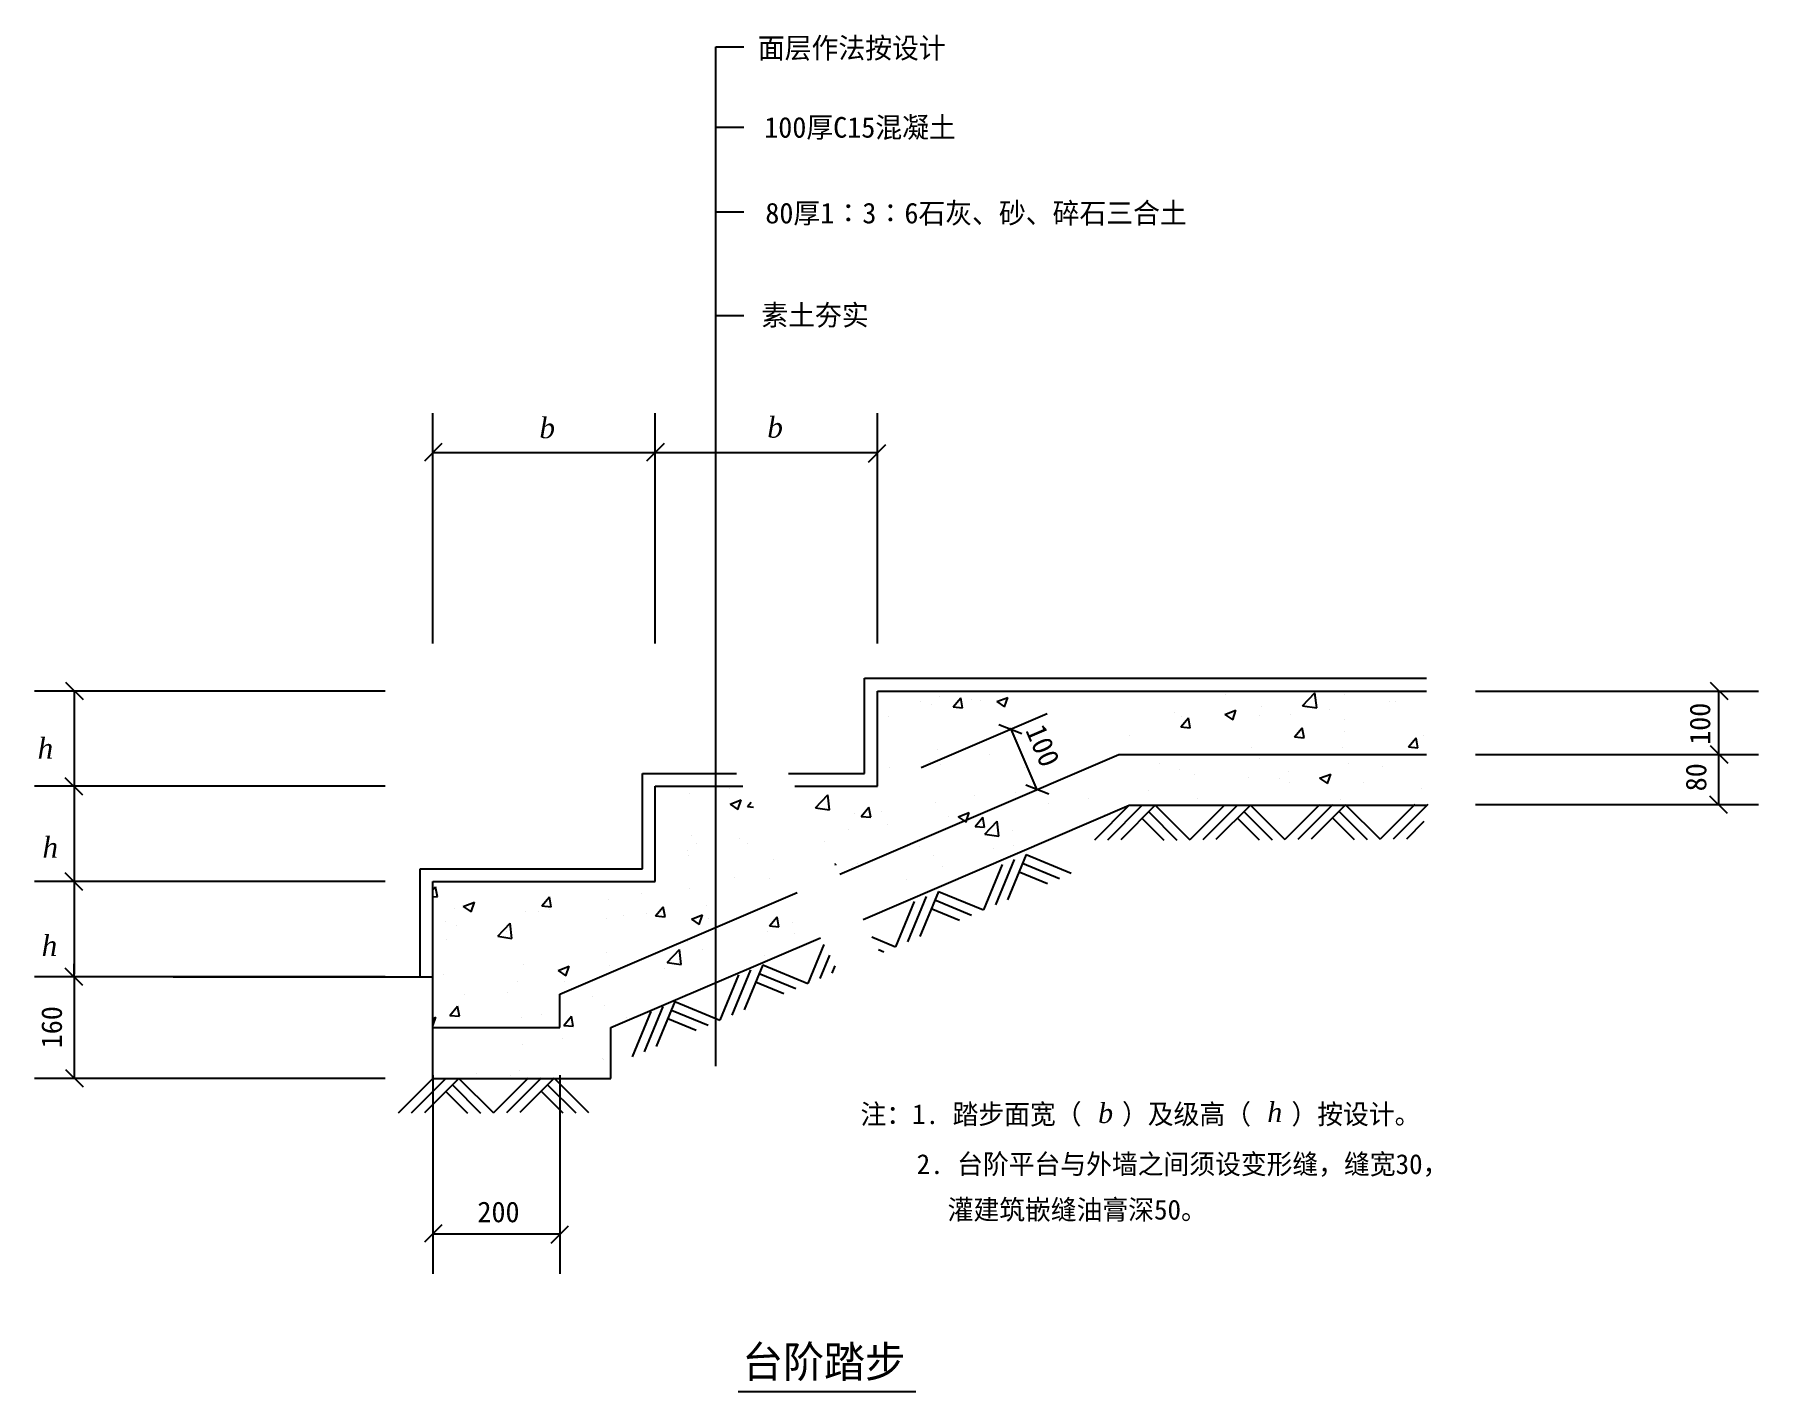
# Model space of a CAD drawing. Header units: metres. Extents: x 1651 to 12513, y 290 to 16357.
# Drawn here: x 1651 to 12513, y 290 to 8838 of the extents above; entities that cross this region are included whole.
import ezdxf

# ---------------------------------------------------------------- set-up
doc = ezdxf.new("R2010")
doc.units = ezdxf.units.M
for name, color, linetype in [('1', 3, 'Continuous'), ('PUB_DIM', 3, 'Continuous'), ('PUB_TEXT', 7, 'Continuous')]:
    doc.layers.add(name, color=color, linetype=linetype)

# ---------------------------------------------------------------- blocks, each defined once
blk = doc.blocks.new('_DIMX')
blk.add_lwpolyline([(-55.97, -58.48), (53.69, 52.22)])

msp = doc.modelspace()

# ---------------------------------------------------------------- linework, layer by layer
for p, q in [((5944.44, 8761.12), (6120.97, 8761.12)), ((5943.74, 8253.48), (6120.26, 8253.48)), ((5944.5, 7720.52), (6121.02, 7720.52)), ((5942.84, 7067.14), (6119.36, 7067.14)), ((6881.52, 4182.81), (6881.52, 4782.81)), ((6881.52, 4782.81), (10422.07, 4782.81)), ((6961.52, 4102.81), (6961.52, 4702.81)), ((6961.52, 4702.81), (10422.07, 4702.81)), ((6725.06, 3549.62), (8482.5, 4302.81)), ((8482.5, 4302.81), (10422.07, 4302.81)), ((5481.52, 3582.81), (5481.52, 4182.81)), ((5481.52, 4182.81), (6073.66, 4182.81)), ((6401.04, 4182.81), (6881.52, 4182.81)), ((5561.52, 3502.81), (5561.52, 4102.81)), ((5561.52, 4102.81), (6114.59, 4102.81)), ((6441.98, 4102.81), (6961.52, 4102.81)), ((6871.17, 3264.09), (8548.18, 3982.81)), ((8548.18, 3982.81), (8329.69, 3764.32)), ((8630.26, 3982.81), (8411.77, 3764.32)), ((8712.34, 3982.81), (8495.27, 3765.74)), ((8548.18, 3982.81), (10422.07, 3982.81)), ((8671.3, 3941.77), (8848.75, 3764.32)), ((8712.34, 3982.81), (8929.41, 3765.74)), ((9147.9, 3984.23), (8929.41, 3765.74)), ((9229.98, 3984.23), (9011.49, 3765.74)), ((9312.06, 3984.23), (9094.99, 3767.16)), ((9271.02, 3943.19), (9448.47, 3765.74)), ((9312.06, 3984.23), (9529.13, 3767.16)), ((9747.62, 3985.65), (9529.13, 3767.16)), ((9829.7, 3985.65), (9611.21, 3767.16)), ((9911.78, 3985.65), (9694.71, 3768.57)), ((9870.74, 3944.61), (10048.19, 3767.16)), ((9911.78, 3985.65), (10128.85, 3768.57)), ((10347.34, 3987.07), (10128.85, 3768.57)), ((10429.42, 3987.07), (10210.93, 3768.57)), ((8630.26, 3900.73), (8766.67, 3764.32)), ((9229.98, 3902.15), (9366.39, 3765.74)), ((9829.7, 3903.57), (9966.11, 3767.16)), ((10405.17, 3880.74), (10294.43, 3769.99)), ((7747.41, 3609.15), (7629.43, 3323.57)), ((7823.21, 3640.63), (7705.23, 3355.05)), ((7899.01, 3672.11), (7781.8, 3388.38)), ((7876.85, 3618.47), (8108.79, 3522.65)), ((7899.01, 3672.11), (8182.74, 3554.89)), ((4081.52, 3582.81), (5481.52, 3582.81)), ((4081.52, 2902.81), (4081.52, 3582.81)), ((4161.52, 3502.81), (5561.52, 3502.81)), ((4161.52, 2262.81), (4161.52, 3502.81)), ((7854.69, 3564.83), (8032.99, 3491.17)), ((4961.52, 2793.82), (6456.56, 3434.55)), ((7194.1, 3377.82), (7076.12, 3092.24)), ((7269.9, 3409.3), (7151.92, 3123.72)), ((7345.7, 3440.78), (7228.48, 3157.05)), ((7323.54, 3387.14), (7555.48, 3291.32)), ((7345.7, 3440.78), (7629.43, 3323.57)), ((7301.38, 3333.5), (7479.68, 3259.84)), ((6927.75, 3153.54), (7076.12, 3092.24)), ((5281.52, 2582.81), (6602.67, 3149.02)), ((6624.34, 3106.68), (6522.81, 2860.91)), ((6968.49, 3073.91), (7002.17, 3059.99)), ((6163.28, 2946.65), (6045.29, 2661.07)), ((6239.08, 2978.13), (6121.86, 2694.4)), ((6239.08, 2978.13), (6522.81, 2860.91)), ((6659.08, 3038.78), (6598.61, 2892.39)), ((6693.83, 2970.89), (6675.17, 2925.73)), ((2524.55, 2902.81), (4161.52, 2902.81)), ((6087.48, 2915.17), (5969.49, 2629.58)), ((6194.76, 2870.85), (6373.06, 2797.19)), ((6216.92, 2924.49), (6448.86, 2828.67)), ((4961.52, 2582.81), (4961.52, 2793.82)), ((5685.77, 2746.8), (5568.55, 2463.07)), ((5685.77, 2746.8), (5969.49, 2629.58)), ((5534.16, 2683.84), (5416.18, 2398.26)), ((5609.96, 2715.32), (5491.98, 2429.74)), ((5641.44, 2639.52), (5819.75, 2565.86)), ((5663.6, 2693.16), (5895.55, 2597.34)), ((4161.52, 2582.81), (4961.52, 2582.81)), ((5281.52, 2262.81), (5281.52, 2582.81)), ((4161.52, 2262.81), (3943.02, 2044.32)), ((4243.59, 2262.81), (4025.1, 2044.32)), ((4325.67, 2262.81), (4108.6, 2045.74)), ((4161.52, 2262.81), (5281.52, 2262.81)), ((4243.59, 2180.73), (4380.01, 2044.32)), ((4284.63, 2221.77), (4462.09, 2044.32)), ((4325.67, 2262.81), (4542.74, 2045.74)), ((4761.24, 2264.23), (4542.74, 2045.74)), ((4843.31, 2264.23), (4624.82, 2045.74)), ((4925.39, 2264.23), (4708.32, 2047.16)), ((4843.31, 2182.15), (4979.73, 2045.74)), ((4884.35, 2223.19), (5061.81, 2045.74)), ((4925.39, 2264.23), (5142.46, 2047.16))]:
    msp.add_line(p, q)
at = {"layer": '1'}
for p, q in [((7933.1, 4700.13), (7933.1, 4700.13)), ((9157.59, 4682.28), (9157.59, 4682.28)), ((9640.77, 4610.41), (9718.66, 4691.58)), ((9729.71, 4596.6), (9718.66, 4691.57)), ((9903.46, 4682.97), (9903.46, 4682.97)), ((7233.15, 4638.17), (7233.15, 4638.17)), ((7304.03, 4617.31), (7304.03, 4617.31)), ((7353.2, 4667.47), (7353.2, 4667.47)), ((7438.4, 4602.16), (7486.61, 4659.62)), ((7438.4, 4602.16), (7498.17, 4596.93)), ((7498.17, 4596.92), (7486.61, 4659.6)), ((7554.37, 4650.27), (7554.37, 4650.27)), ((7611.88, 4642.2), (7611.88, 4642.2)), ((7713.68, 4635.8), (7783.7, 4662.68)), ((7713.68, 4635.8), (7763.42, 4602.25)), ((7763.42, 4602.23), (7783.7, 4662.66)), ((7766.97, 4615.62), (7766.97, 4615.62)), ((8834.61, 4570.51), (8834.61, 4570.51)), ((9150.81, 4555.71), (9220.83, 4582.59)), ((9200.55, 4522.14), (9220.83, 4582.57)), ((9384.08, 4608), (9384.08, 4608)), ((9640.77, 4610.41), (9729.71, 4596.61)), ((9691.41, 4659.72), (9691.41, 4659.72)), ((9812.55, 4587.78), (9812.55, 4587.78)), ((10191.28, 4637.64), (10191.28, 4637.64)), ((10225.23, 4637.17), (10225.23, 4637.17)), ((7028.69, 4542.1), (7028.69, 4542.1)), ((8872.92, 4476.66), (8921.13, 4534.11)), ((8872.92, 4476.66), (8932.69, 4471.43)), ((8878.97, 4543.98), (8878.97, 4543.98)), ((8932.69, 4471.41), (8921.13, 4534.09)), ((8930.65, 4471.68), (8930.65, 4471.68)), ((9150.81, 4555.71), (9200.55, 4522.16)), ((9368.43, 4547.95), (9368.43, 4547.95)), ((9562.21, 4554.82), (9562.21, 4554.82)), ((9590.18, 4413.91), (9638.39, 4471.36)), ((9649.95, 4408.66), (9638.39, 4471.34)), ((9902.26, 4525.4), (9902.26, 4525.4)), ((7846.15, 4398.59), (7846.15, 4398.59)), ((8551.92, 4421.82), (8551.92, 4421.82)), ((9320.15, 4345.85), (9320.15, 4345.85)), ((9590.18, 4413.91), (9649.95, 4408.68)), ((9891.3, 4350.08), (9891.3, 4350.08)), ((9903.33, 4445.96), (9903.33, 4445.96)), ((10307.44, 4351.15), (10355.65, 4408.61)), ((10307.44, 4351.15), (10367.21, 4345.92)), ((10367.21, 4345.91), (10355.65, 4408.59)), ((10404.74, 4420.49), (10404.74, 4420.49)), ((7291.3, 4255.85), (7291.3, 4255.85)), ((7341.04, 4334.57), (7341.04, 4334.57)), ((7357.17, 4241.64), (7357.17, 4241.64)), ((7670.03, 4305.71), (7670.03, 4305.71)), ((8736.96, 4245.75), (8736.96, 4245.75)), ((9371.92, 4275.1), (9371.92, 4275.1)), ((9928.21, 4243.23), (9928.21, 4243.23)), ((7040.96, 4222.9), (7040.96, 4222.9)), ((7890.99, 4219.08), (7890.99, 4219.08)), ((8866.81, 4211.09), (8866.81, 4211.09)), ((8958.64, 4173.97), (8958.64, 4173.97)), ((9299.14, 4160.41), (9299.14, 4160.41)), ((9492.46, 4151.42), (9492.46, 4151.42)), ((9549.48, 4193.37), (9549.48, 4193.37)), ((9747.72, 4153.09), (9817.73, 4179.97)), ((9747.72, 4153.09), (9797.46, 4119.54)), ((9797.46, 4119.53), (9817.73, 4179.95)), ((10026.28, 4128.86), (10026.28, 4128.86)), ((10142.95, 4226.39), (10142.95, 4226.39)), ((5780.34, 4056.93), (5780.34, 4056.93)), ((6030.68, 4089.89), (6030.68, 4089.89)), ((6571.63, 3967.32), (6649.52, 4048.5)), ((6660.56, 3953.52), (6649.51, 4048.49)), ((7570.59, 4045.54), (7570.59, 4045.54)), ((7833.99, 4065.7), (7833.99, 4065.7)), ((8288.85, 4027.41), (8288.85, 4027.41)), ((8667.59, 4077.27), (8667.59, 4077.27)), ((8976.58, 4026.18), (8976.58, 4026.18)), ((9559.76, 4126.29), (9559.76, 4126.29)), ((10392.58, 4087.6), (10392.58, 4087.6)), ((6033.23, 3990.74), (6103.25, 4017.62)), ((6033.23, 3990.74), (6082.98, 3957.19)), ((6082.98, 3957.17), (6103.25, 4017.6)), ((6142.63, 3975.47), (6165.69, 4002.96)), ((6142.63, 3975.47), (6181.5, 3972.07)), ((6571.63, 3967.32), (6660.56, 3953.53)), ((6815.44, 3931.27), (6815.44, 3931.27)), ((6859.89, 3912.72), (6908.1, 3970.18)), ((6859.89, 3912.72), (6919.66, 3907.49)), ((6919.66, 3907.48), (6908.1, 3970.16)), ((6987.4, 3945.43), (6987.4, 3945.43)), ((7328.88, 4001.68), (7328.88, 4001.68)), ((7406.96, 3911.3), (7406.96, 3911.3)), ((7470.36, 3910.65), (7540.38, 3937.53)), ((7470.36, 3910.65), (7508.09, 3885.2)), ((7525.31, 3892.58), (7540.38, 3937.51)), ((8038.51, 3994.45), (8038.51, 3994.45)), ((8393.39, 3926.08), (8393.39, 3926.08)), ((9879.14, 4017.19), (9879.14, 4017.19)), ((6777.89, 3828.48), (6777.89, 3828.48)), ((7028.23, 3861.44), (7028.23, 3861.44)), ((7508.09, 3885.2), (7520.11, 3877.1)), ((7520.1, 3877.08), (7525.31, 3892.58)), ((7577.15, 3849.97), (7625.36, 3907.42)), ((7577.15, 3849.97), (7636.92, 3844.74)), ((7636.92, 3844.72), (7625.36, 3907.41)), ((7638.87, 3801.81), (7716.76, 3882.98)), ((7638.87, 3801.81), (7727.8, 3788.01)), ((7727.8, 3788), (7716.75, 3882.97)), ((7810.2, 3825.97), (7810.2, 3825.97)), ((5767.61, 3695.48), (5767.61, 3695.48)), ((5790.95, 3792.28), (5790.95, 3792.28)), ((5821.03, 3745.22), (5821.03, 3745.22)), ((6094.79, 3775.75), (6094.79, 3775.75)), ((6146.34, 3745.34), (6146.34, 3745.34)), ((6628.61, 3753.19), (6628.61, 3753.19)), ((7162.43, 3730.64), (7162.43, 3730.64)), ((7227.02, 3725.87), (7227.02, 3725.87)), ((7696.26, 3708.09), (7696.26, 3708.09)), ((7821.83, 3732.81), (7821.83, 3732.81)), ((5771.81, 3663.98), (5771.81, 3663.98)), ((6305.64, 3641.42), (6305.64, 3641.42)), ((6693.01, 3612.25), (6700.16, 3615)), ((6696.77, 3604.9), (6700.16, 3614.98)), ((6803.28, 3598.38), (6803.28, 3598.38)), ((6839.46, 3618.87), (6839.46, 3618.87)), ((7316.72, 3668.79), (7316.72, 3668.79)), ((7373.28, 3596.32), (7373.28, 3596.32)), ((4256.65, 3496.56), (4256.65, 3496.56)), ((6060.64, 3525.66), (6060.64, 3525.66)), ((6283.9, 3523.4), (6283.9, 3523.4)), ((7143.89, 3516.89), (7143.89, 3516.89)), ((4161.52, 3449.57), (4177.81, 3468.99)), ((4161.52, 3408.75), (4189.37, 3406.31)), ((4189.37, 3406.3), (4177.81, 3468.98)), ((4352.79, 3345.68), (4422.81, 3372.55)), ((4402.53, 3312.11), (4422.81, 3372.54)), ((4846.86, 3348.79), (4895.07, 3406.24)), ((4906.63, 3343.54), (4895.07, 3406.23)), ((5265.35, 3388.97), (5265.35, 3388.97)), ((5477.46, 3425.55), (5477.46, 3425.55)), ((5778.79, 3459.38), (5778.79, 3459.38)), ((4294.37, 3335.11), (4294.37, 3335.11)), ((4352.79, 3345.68), (4402.53, 3312.12)), ((4745.97, 3313.99), (4745.97, 3313.99)), ((4828.19, 3312.55), (4828.19, 3312.55)), ((4846.86, 3348.79), (4906.63, 3343.56)), ((4894.27, 3325.45), (4894.27, 3325.45)), ((5254.2, 3268.11), (5254.2, 3268.11)), ((5362.01, 3290), (5362.01, 3290)), ((5504.54, 3301.07), (5504.54, 3301.07)), ((5564.12, 3286.03), (5612.33, 3343.49)), ((5564.12, 3286.03), (5623.89, 3280.8)), ((5623.89, 3280.79), (5612.33, 3343.47)), ((5789.92, 3265.59), (5859.94, 3292.47)), ((5789.92, 3265.59), (5839.66, 3232.04)), ((5839.66, 3232.02), (5859.94, 3292.45)), ((5883.27, 3350.93), (5883.27, 3350.93)), ((5895.84, 3267.44), (5895.84, 3267.44)), ((6281.38, 3223.28), (6329.59, 3280.73)), ((6341.15, 3218.04), (6329.59, 3280.72)), ((4240.86, 3249.98), (4240.86, 3249.98)), ((4311.09, 3225.34), (4311.09, 3225.34)), ((4569.72, 3158.73), (4647.61, 3239.9)), ((4569.72, 3158.73), (4658.66, 3144.93)), ((4622.65, 3184.96), (4622.65, 3184.96)), ((4658.66, 3144.92), (4647.61, 3239.89)), ((6271.74, 3190.51), (6271.74, 3190.51)), ((6281.38, 3223.28), (6341.15, 3218.05)), ((6429.66, 3244.89), (6429.66, 3244.89)), ((6442.55, 3175.7), (6442.55, 3175.7)), ((4243.92, 3135.1), (4243.92, 3135.1)), ((5253.19, 3056.08), (5253.19, 3056.08)), ((5636.96, 2993.21), (5714.85, 3074.38)), ((5725.9, 2979.4), (5714.85, 3074.37)), ((5766.63, 3126.49), (5766.63, 3126.49)), ((5859.37, 3075.6), (5859.37, 3075.6)), ((4733.81, 2981.1), (4733.81, 2981.1)), ((4949.7, 2943.06), (5019.72, 2969.94)), ((4949.7, 2943.06), (4999.44, 2909.51)), ((4999.44, 2909.49), (5019.71, 2969.92)), ((5276.18, 2975.49), (5276.18, 2975.49)), ((5620.2, 2956.52), (5620.2, 2956.52)), ((5636.96, 2993.21), (5725.9, 2979.41)), ((6251.75, 3039.66), (6251.75, 3039.66)), ((4228.7, 2917.08), (4228.7, 2917.08)), ((4693, 2875.39), (4693, 2875.39)), ((4991.13, 2873.7), (4991.13, 2873.7)), ((5241.47, 2906.65), (5241.47, 2906.65)), ((4268.35, 2659.35), (4316.56, 2716.8)), ((4328.12, 2654.1), (4316.56, 2716.79)), ((4359.58, 2790.55), (4359.58, 2790.55)), ((4633.46, 2801.56), (4633.46, 2801.56)), ((5167.28, 2779), (5167.28, 2779)), ((5241.03, 2723.18), (5241.03, 2723.18)), ((5754.47, 2793.59), (5754.47, 2793.59)), ((4161.52, 2640.5), (4179.49, 2647.4)), ((4161.52, 2593.82), (4179.49, 2647.39)), ((4268.35, 2659.35), (4328.13, 2654.12)), ((4310.48, 2689.79), (4310.48, 2689.79)), ((4721.65, 2648.21), (4721.65, 2648.21)), ((4844.3, 2667.23), (4844.3, 2667.23)), ((4985.61, 2596.59), (5033.82, 2654.05)), ((5045.38, 2591.35), (5033.82, 2654.03)), ((5378.13, 2644.68), (5378.13, 2644.68)), ((4216.54, 2584.19), (4216.54, 2584.19)), ((4978.4, 2512.24), (4978.4, 2512.24)), ((4985.61, 2596.59), (5045.39, 2591.36)), ((4728.06, 2479.28), (4728.06, 2479.28)), ((5228.87, 2390.29), (5228.87, 2390.29)), ((4434.51, 2293.25), (4434.51, 2293.25)), ((4709.49, 2315.31), (4709.49, 2315.31)), ((5234.89, 2378.83), (5234.89, 2378.83)), ((4651.71, 2278.72), (4651.71, 2278.72)), ((4968.33, 2270.69), (4968.33, 2270.69)), ((6084.6, 290.5), (7204.27, 290.5))]:
    msp.add_line(p, q, dxfattribs=at)
at = {"layer": 'PUB_DIM'}
for p, q in [((4161.52, 5002.81), (4161.52, 6453.2)), ((5561.52, 5002.81), (5561.52, 6453.2)), ((5561.52, 5002.81), (5561.52, 6453.2)), ((6961.52, 5002.81), (6961.52, 6453.2)), ((5560.52, 6203.2), (4162.52, 6203.2)), ((6960.52, 6203.2), (5562.52, 6203.2)), ((3861.52, 4702.81), (1651.16, 4702.81)), ((1901.16, 4701.81), (1901.16, 4103.81)), ((10729.42, 4702.81), (12513.06, 4702.81)), ((12263.06, 4303.81), (12263.06, 4701.81)), ((7237.26, 4220.98), (8031.72, 4561.46)), ((7801.54, 4463.9), (7801.15, 4464.82)), ((7801.93, 4462.98), (7965.53, 4081.25)), ((10729.42, 4302.81), (12513.06, 4302.81)), ((10729.42, 4302.81), (12513.06, 4302.81)), ((12263.06, 3988.06), (12263.06, 4301.81)), ((3861.52, 4102.81), (1651.16, 4102.81)), ((3861.52, 4102.81), (1651.16, 4102.81)), ((1901.16, 4101.81), (1901.16, 3503.81)), ((7965.93, 4080.34), (7966.32, 4079.42)), ((10729.42, 3987.06), (12513.06, 3987.06)), ((3861.52, 3502.81), (1651.16, 3502.81)), ((3861.52, 3502.81), (1651.16, 3502.81)), ((1901.16, 3501.81), (1901.16, 2918.8)), ((1901.16, 2903.81), (1901.16, 2983.4)), ((3861.52, 2902.81), (1651.16, 2902.81)), ((3861.52, 2902.81), (1651.16, 2902.81)), ((1901.16, 2903.81), (1901.16, 2904.81)), ((1901.16, 2902.81), (1901.16, 2262.81)), ((4161.52, 2282.81), (4161.52, 1032.64)), ((4961.52, 2282.81), (4961.52, 1032.64)), ((3861.52, 2262.81), (1651.16, 2262.81)), ((1901.16, 2261.81), (1901.16, 2260.81)), ((4162.52, 1282.64), (4960.52, 1282.64))]:
    msp.add_line(p, q, dxfattribs=at)
at = {"layer": 'PUB_TEXT'}
for p, q in [((5944.27, 7140.54), (5944.27, 8760.54)), ((5944.27, 2340.64), (5944.27, 7140.54))]:
    msp.add_line(p, q, dxfattribs=at)

# ---------------------------------------------------------------- block references
at = {"layer": 'PUB_DIM'}
for p, rotation in [((4161.52, 6203.2), 180), ((5561.52, 6203.2), 180), ((1901.16, 4702.81), 90), ((12263.06, 4702.81), 90), ((7801.93, 4462.98), 293.2), ((12263.06, 4302.81), 90), ((1901.16, 4102.81), 270), ((7965.53, 4081.25), 113.2), ((12263.06, 3987.06), 270), ((1901.16, 3502.81), 270), ((1901.16, 2902.81), 270), ((1901.16, 2262.81), 90), ((4161.52, 1282.64), 180)]:
    msp.add_blockref('_DIMX', p, dxfattribs=dict(at, rotation=rotation))
for p in [(6961.52, 6203.2), (4961.52, 1282.64)]:
    msp.add_blockref('_DIMX', p, dxfattribs=at)

# ---------------------------------------------------------------- texts
for s, rotation, p in [('100', 90, (12208.74, 4363.72)), ('100', 293.2, (7892.37, 4455.75)), ('80', 90, (12184.2, 4070.99)), ('160', 90, (1823.99, 2452.55))]:
    msp.add_text(s, height=130, rotation=rotation).set_placement(p)
for s, height, p in [('注：1. 踏步面宽（   ）及级高（   ）按设计。', 125, (6855.21, 1975.13)), ('2. 台阶平台与外墙之间须设变形缝，缝宽30，', 125, (7209.08, 1660.48)), ('200', 130, (4441.93, 1356.86)), ('灌建筑嵌缝油膏深50。', 125, (7404.53, 1373.42))]:
    msp.add_text(s, height=height).set_placement(p)
at = {"attachment_point": 1}
for s, insert, char_height in [('{\\fTimes New Roman|b0|i1|c0|p18;b}', (4832.51, 6425.33), 130), ('{\\fTimes New Roman|b0|i1|c0|p18;b}', (6268.21, 6428.77), 130), ('{\\fTimes New Roman|b0|i1|c0|p18;h}', (1670.96, 4407.15), 130), ('{\\fTimes New Roman|b0|i1|c0|p18;h}', (1701.55, 3783.19), 130), ('{\\fTimes New Roman|b0|i1|c0|p18;h}', (1696.48, 3164.28), 130), ('{\\fTimes New Roman|b0|i1|c0|p18;b}', (8352.34, 2106.75), 125), ('{\\fTimes New Roman|b0|i1|c0|p18;h}', (9418.16, 2112.19), 125)]:
    msp.add_mtext(s, dxfattribs=dict(at, insert=insert, char_height=char_height))
at = {"layer": 'PUB_TEXT'}
for s, height, p in [('面层作法按设计', 130, (6208.9, 8688.3)), ('100厚C15混凝土', 130, (6248.96, 8188.25)), ('80厚1∶3∶6石灰、砂、碎石三合土', 130, (6255.66, 7648.25)), ('素土夯实', 130, (6230.67, 7005.54)), ('台阶踏步', 198, (6110.53, 378.56))]:
    msp.add_text(s, height=height, dxfattribs=at).set_placement(p)

doc.saveas('drawing.dxf')
